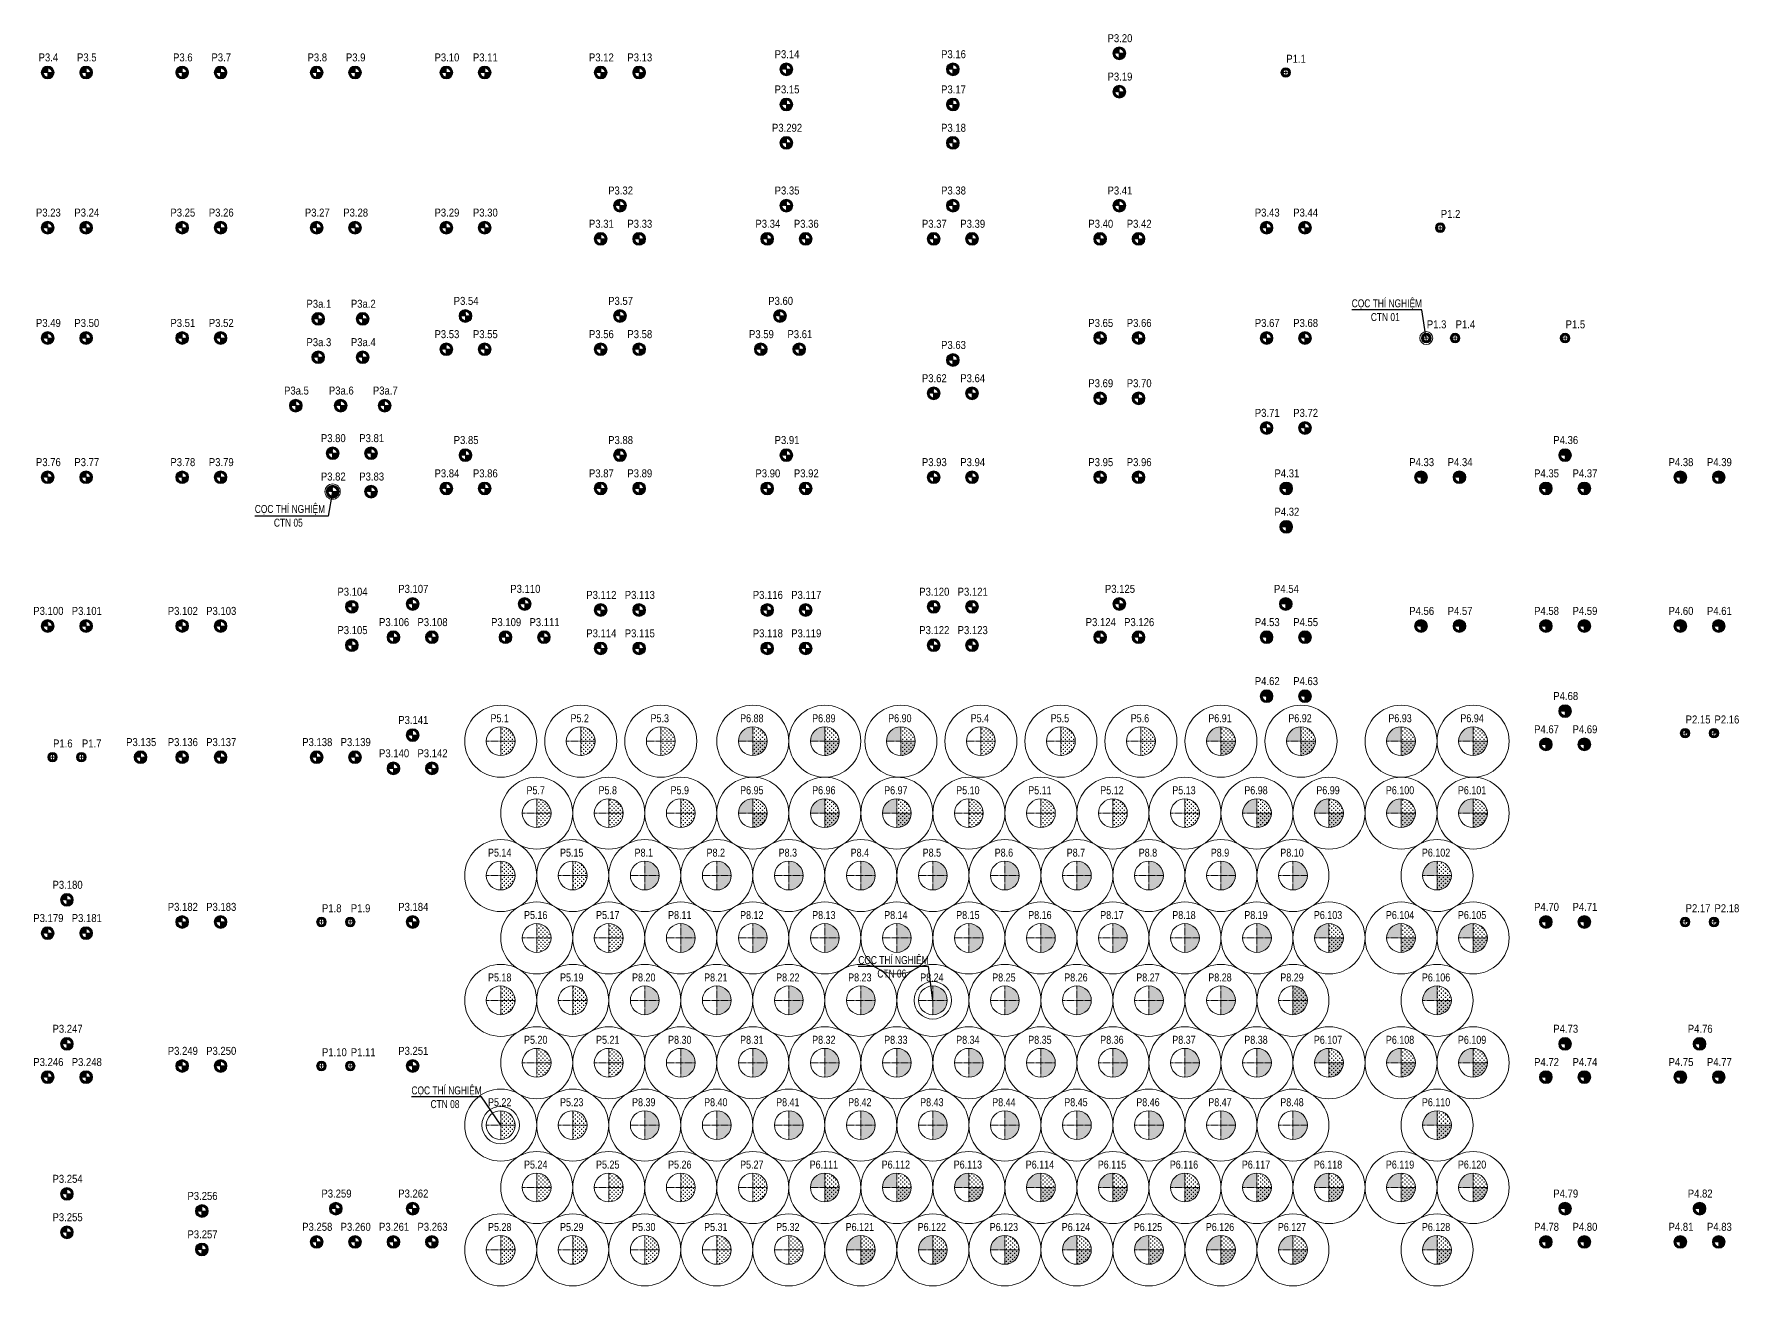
# Model space of a CAD drawing. Header units: millimetres. Extents: x -1281 to 210260, y -1281 to 85902.
# Drawn here: x 103749 to 210260, y 5450 to 83702 of the extents above; entities that cross this region are included whole.
import ezdxf
from ezdxf.enums import TextEntityAlignment as Align

# ---------------------------------------------------------------- set-up
doc = ezdxf.new("R2010")
doc.units = ezdxf.units.MM
doc.linetypes.add('CENTER2', pattern=[1.125, 0.75, -0.125, 0.125, -0.125])
doc.layers.get('0').update_dxf_attribs({"lineweight": 20})
doc.layers.get('Defpoints').update_dxf_attribs({"color": 151, "lineweight": 9})
doc.layers.add('3T-PileName', color=4, linetype='Continuous')
for name, color, linetype, lineweight in [('NDC_S_AXIS', 5, 'CENTER2', 13), ('NDC_S_DIM', 1, 'Continuous', 15), ('NDC_S_HATCH MATERIAL', 8, 'Continuous', 13), ('NDC_S_VN TEXT', 7, 'Continuous', 20)]:
    doc.layers.add(name, color=color, linetype=linetype, lineweight=lineweight)
doc.styles.add('DTC-250', font='arial.ttf', dxfattribs={"width": 0.8})
doc.styles.add('NDC_ARIAL', font='arial.ttf', dxfattribs={"width": 0.85})
doc.styles.add('NDC_DIM', font='', dxfattribs={"width": 0.75})
doc.styles.get('NDC_DIM').set_extended_font_data('Dotum')
doc.dimstyles.new('NDC_dim_200', dxfattribs={"dimscale": 200, "dimtxt": 2.2, "dimasz": 1.5, "dimexe": 1.5, "dimexo": 2.5, "dimgap": 1, "dimtad": 1, "dimdec": 0, "dimzin": 0, "dimdsep": 46, "dimtxsty": 'NDC_DIM', "dimblk": 'DIMMARK', "dimcen": 0.09, "dimdle": 1.2, "dimclrd": 1, "dimclre": 1, "dimclrt": 3, "dimadec": 0, "dimazin": 0, "dimtfac": 1, "dimtdec": 0, "dimtix": 1, "dimtofl": 0, "dimtmove": 0, "dimatfit": 3, "dimfxl": 6, "dimfxlon": 1, "dimtolj": 1, "dimtzin": 0, "dimarcsym": 0})
pattern_1 = [(0, (0, 0), (0, 55.88), [40.64, -15.24]), (90, (0, 0), (-55.88, 3e-15), [40.64, -15.24])]

# ---------------------------------------------------------------- blocks, each defined once
blk = doc.blocks.new('D2000')
at = {"layer": 'NDC_S_HATCH MATERIAL'}
h = blk.add_hatch(dxfattribs=at)
h.set_pattern_fill('CROSS', color=256, scale=20)
edge = h.paths.add_edge_path()
edge.add_line((0, 900), (0, 0))
edge.add_line((0, 0), (900, 0))
edge.add_arc((4, 4), 896, 359.72757, 450.27243)
edge = h.paths.add_edge_path()
edge.add_line((900, 0), (0, 0))
edge.add_line((0, 0), (0, -900))
edge.add_arc((0, 0), 900, 270, 360)
at = {"ltscale": 100}
blk.add_circle((0, 0), 900, dxfattribs=at)
at = {"layer": 'Defpoints', "color": 251, "true_color": 0x4c4c4d}
blk.add_circle((0, 0), 2250, dxfattribs=at)
at = {"layer": 'NDC_S_AXIS', "ltscale": 250}
for p, q in [((-900, 0), (900, 0)), ((0, 900), (0, -900))]:
    blk.add_line(p, q, dxfattribs=at)
blk = doc.blocks.new('DIMMARK')
at = {"layer": 'NDC_S_DIM', "color": 1}
blk.add_line((-1.5, 0), (1, 0), dxfattribs=at)
at = {"layer": 'NDC_S_DIM', "color": 2, "const_width": 0.1}
blk.add_lwpolyline([(-0.42, -0.42), (0.42, 0.42)], dxfattribs=at)
blk = doc.blocks.new('PHC600')
h = blk.add_hatch(color=251)
h.dxf.hatch_style = 1
h.paths.add_polyline_path([(0, 300, 0.4142136), (-300, 0), (-180, 0, -0.4142136), (0, 180)])
h.paths.add_polyline_path([(0, 300), (0, 180, -0.4142136), (180, 0), (300, 0, 0.4142136)])
h.paths.add_polyline_path([(300, 0), (180, 0, -0.4142136), (0, -180), (0, -300, 0.4142136)])
h.paths.add_polyline_path([(-180, 0), (-300, 0, 0.4142136), (0, -300), (0, -180, -0.4142136)])
h = blk.add_hatch()
h.set_pattern_fill('ANGLE', color=251, scale=5)
h.set_pattern_definition([(0, (0, 0), (0, 34.925), [25.4, -9.525]), (90, (0, 0), (-34.925, 2e-15), [25.4, -9.525])])
h.paths.add_polyline_path([(0, 180), (0, 0), (180, 0, 0.4142136)])
at = {"ltscale": 100}
for radius in [300, 180]:
    blk.add_circle((0, 0), radius, dxfattribs=at)
at = {"layer": 'NDC_S_AXIS', "ltscale": 200}
for p, q in [((-300, 0), (300, 0)), ((0, 300), (0, -300))]:
    blk.add_line(p, q, dxfattribs=at)
at = {"layer": '3T-PileName', "style": 'NDC_ARIAL', "width": 0.85}
blk.add_attdef('PILE.TAG', (34, 608), '', height=500, dxfattribs=at)
blk = doc.blocks.new('PHC600_P1')
h = blk.add_hatch(color=251)
h.dxf.hatch_style = 1
h.paths.add_polyline_path([(0, 300, 0.4142136), (-300, 0), (-180, 0, -0.4142136), (0, 180)])
h.paths.add_polyline_path([(0, 300), (0, 180, -0.4142136), (180, 0), (300, 0, 0.4142136)])
h.paths.add_polyline_path([(300, 0), (180, 0, -0.4142136), (0, -180), (0, -300, 0.4142136)])
h.paths.add_polyline_path([(-180, 0), (-300, 0, 0.4142136), (0, -300), (0, -180, -0.4142136)])
at = {"ltscale": 100}
for radius in [300, 180]:
    blk.add_circle((0, 0), radius, dxfattribs=at)
at = {"layer": 'NDC_S_AXIS', "ltscale": 200}
for p, q in [((-300, 0), (300, 0)), ((0, 300), (0, -300))]:
    blk.add_line(p, q, dxfattribs=at)
at = {"layer": '3T-PileName', "color": 5, "style": 'NDC_ARIAL', "width": 0.85}
blk.add_attdef('PILE.TAG', (34, 608), '', height=500, dxfattribs=at)
blk = doc.blocks.new('PHC800_P3')
h = blk.add_hatch(color=251)
h.dxf.hatch_style = 1
edge = h.paths.add_edge_path()
edge.add_line((0, 400), (0, 280))
edge.add_arc((0, 0), 280, 0, 90, ccw=False)
edge.add_line((280, 0), (400, 0))
edge.add_arc((0, 0), 400, 360, 450)
edge = h.paths.add_edge_path()
edge.add_line((0, 280), (0, 400))
edge.add_arc((0, 0), 400, 90, 180)
edge.add_line((-400, 0), (-280, 0))
edge.add_arc((0, 0), 280, 90, 180, ccw=False)
edge = h.paths.add_edge_path()
edge.add_line((-280, 0), (-400, 0))
edge.add_arc((0, 0), 400, 180, 270)
edge.add_line((0, -400), (0, -280))
edge.add_arc((0, 0), 280, 180, 270, ccw=False)
edge = h.paths.add_edge_path()
edge.add_line((400, 0), (280, 0))
edge.add_arc((0, 0), 280, -90, 0, ccw=False)
edge.add_line((0, -280), (0, -400))
edge.add_arc((0, 0), 400, 270, 360)
at = {"layer": 'NDC_S_HATCH MATERIAL'}
h = blk.add_hatch(dxfattribs=at)
h.set_pattern_fill('ANGLE', color=251, scale=8)
h.set_pattern_definition(pattern_1)
edge = h.paths.add_edge_path()
edge.add_arc((0, 0), 280, 90, 180)
edge.add_line((-280, 0), (0, 0))
edge.add_line((0, 0), (0, 280))
h = blk.add_hatch(dxfattribs=at)
h.set_pattern_fill('ANGLE', color=251, scale=8)
h.set_pattern_definition(pattern_1)
edge = h.paths.add_edge_path()
edge.add_arc((0, 0), 280, 270, 360)
edge.add_line((280, 0), (0, 0))
edge.add_line((0, 0), (0, -280))
at = {"ltscale": 100}
for radius in [400, 280]:
    blk.add_circle((0, 0), radius, dxfattribs=at)
at = {"layer": 'NDC_S_AXIS', "ltscale": 250}
for p, q in [((-400, 0), (400, 0)), ((0, 400), (0, -400))]:
    blk.add_line(p, q, dxfattribs=at)
at = {"layer": '3T-PileName', "style": 'NDC_ARIAL', "width": 0.85}
blk.add_attdef('PILE.TAG', text='', height=500, dxfattribs=at).set_placement((41, 694), align=Align.CENTER)
blk = doc.blocks.new('PHC800_P4')
h = blk.add_hatch(color=251)
h.dxf.hatch_style = 1
edge = h.paths.add_edge_path()
edge.add_line((0, 400), (0, 280))
edge.add_arc((0, 0), 280, 0, 90, ccw=False)
edge.add_line((280, 0), (400, 0))
edge.add_arc((0, 0), 400, 360, 450)
edge = h.paths.add_edge_path()
edge.add_line((0, 280), (0, 400))
edge.add_arc((0, 0), 400, 90, 180)
edge.add_line((-400, 0), (-280, 0))
edge.add_arc((0, 0), 280, 90, 180, ccw=False)
edge = h.paths.add_edge_path()
edge.add_line((-280, 0), (-400, 0))
edge.add_arc((0, 0), 400, 180, 270)
edge.add_line((0, -400), (0, -280))
edge.add_arc((0, 0), 280, 180, 270, ccw=False)
edge = h.paths.add_edge_path()
edge.add_line((400, 0), (280, 0))
edge.add_arc((0, 0), 280, -90, 0, ccw=False)
edge.add_line((0, -280), (0, -400))
edge.add_arc((0, 0), 400, 270, 360)
at = {"layer": 'NDC_S_HATCH MATERIAL'}
h = blk.add_hatch(dxfattribs=at)
h.set_pattern_fill('ANGLE', color=251, scale=8)
h.set_pattern_definition(pattern_1)
edge = h.paths.add_edge_path()
edge.add_arc((0, 0), 280, 90, 180)
edge.add_line((-280, 0), (0, 0))
edge.add_line((0, 0), (0, 280))
h = blk.add_hatch(dxfattribs=at)
h.set_pattern_fill('ANGLE', color=251, scale=8)
h.set_pattern_definition([(0, (0, 0), (0, 55.88), [40.64, -15.24]), (90, (0, 0), (-55.88, 3e-15), [40.64, -15.24])])
h.paths.add_polyline_path([(0, 280), (0, 0), (280, 0, 0.4142136)])
h = blk.add_hatch(dxfattribs=at)
h.set_pattern_fill('ANGLE', color=251, scale=8)
h.set_pattern_definition(pattern_1)
edge = h.paths.add_edge_path()
edge.add_arc((0, 0), 280, 270, 360)
edge.add_line((280, 0), (0, 0))
edge.add_line((0, 0), (0, -280))
at = {"ltscale": 100}
for radius in [400, 280]:
    blk.add_circle((0, 0), radius, dxfattribs=at)
at = {"layer": 'NDC_S_AXIS', "ltscale": 250}
for p, q in [((-400, 0), (400, 0)), ((0, 400), (0, -400))]:
    blk.add_line(p, q, dxfattribs=at)
at = {"layer": '3T-PileName', "style": 'NDC_ARIAL', "width": 0.85}
blk.add_attdef('PILE.TAG', text='', height=500, dxfattribs=at).set_placement((41, 694), align=Align.CENTER)
blk = doc.blocks.new('P5')
at = {"layer": 'NDC_S_HATCH MATERIAL'}
h = blk.add_hatch(dxfattribs=at)
h.set_pattern_fill('CROSS', color=256, scale=20)
edge = h.paths.add_edge_path()
edge.add_line((0, 900), (0, 0))
edge.add_line((0, 0), (900, 0))
edge.add_arc((4, 4), 896, 359.72757, 450.27243)
edge = h.paths.add_edge_path()
edge.add_line((900, 0), (0, 0))
edge.add_line((0, 0), (0, -900))
edge.add_arc((0, 0), 900, 270, 360)
at = {"ltscale": 100}
blk.add_circle((0, 0), 900, dxfattribs=at)
at = {"layer": 'Defpoints', "color": 251, "true_color": 0x4c4c4d}
blk.add_circle((0, 0), 2250, dxfattribs=at)
at = {"layer": 'NDC_S_AXIS', "ltscale": 250}
for p, q in [((-900, 0), (900, 0)), ((0, 900), (0, -900))]:
    blk.add_line(p, q, dxfattribs=at)
at = {"layer": '3T-PileName', "style": 'DTC-250', "width": 0.8}
blk.add_attdef('PILE.TAG', text='', height=500, dxfattribs=at).set_placement((-61, 1184), align=Align.CENTER)
blk = doc.blocks.new('P6')
h = blk.add_hatch(color=251)
h.dxf.hatch_style = 1
h.paths.add_polyline_path([(0, 900, 0.4142136), (-900, 0), (0, 0)])
h.paths.add_polyline_path([(900, 0), (0, 0), (0, -900, 0.4142136)])
at = {"layer": 'NDC_S_HATCH MATERIAL'}
h = blk.add_hatch(dxfattribs=at)
h.set_pattern_fill('CROSS', color=256, scale=20)
edge = h.paths.add_edge_path()
edge.add_line((0, 900), (0, 0))
edge.add_line((0, 0), (900, 0))
edge.add_arc((4, 4), 896, 359.72757, 450.27243)
edge = h.paths.add_edge_path()
edge.add_line((900, 0), (0, 0))
edge.add_line((0, 0), (0, -900))
edge.add_arc((0, 0), 900, 270, 360)
at = {"ltscale": 100}
blk.add_circle((0, 0), 900, dxfattribs=at)
at = {"layer": 'Defpoints', "color": 251, "true_color": 0x4c4c4d}
blk.add_circle((0, 0), 2250, dxfattribs=at)
at = {"layer": 'NDC_S_AXIS', "ltscale": 250}
for p, q in [((-900, 0), (900, 0)), ((0, 900), (0, -900))]:
    blk.add_line(p, q, dxfattribs=at)
at = {"layer": '3T-PileName', "style": 'DTC-250', "width": 0.8}
blk.add_attdef('PILE.TAG', text='', height=500, dxfattribs=at).set_placement((-61, 1184), align=Align.CENTER)
blk = doc.blocks.new('P8')
at = {"layer": 'NDC_S_HATCH MATERIAL'}
h = blk.add_hatch(color=251, dxfattribs=at)
h.dxf.hatch_style = 1
edge = h.paths.add_edge_path()
edge.add_line((0, 900), (0, 0))
edge.add_line((0, 0), (900, 0))
edge.add_arc((4, 4), 896, 359.72757, 450.27243)
edge = h.paths.add_edge_path()
edge.add_line((900, 0), (0, 0))
edge.add_line((0, 0), (0, -900))
edge.add_arc((0, 0), 900, 270, 360)
at = {"ltscale": 100}
blk.add_circle((0, 0), 900, dxfattribs=at)
at = {"layer": 'Defpoints', "color": 251, "true_color": 0x4c4c4d}
blk.add_circle((0, 0), 2250, dxfattribs=at)
at = {"layer": 'NDC_S_AXIS', "ltscale": 250}
for p, q in [((-900, 0), (900, 0)), ((0, 900), (0, -900))]:
    blk.add_line(p, q, dxfattribs=at)
at = {"layer": '3T-PileName', "style": 'DTC-250', "width": 0.8}
blk.add_attdef('PILE.TAG', text='', height=500, dxfattribs=at).set_placement((-61, 1184), align=Align.CENTER)

msp = doc.modelspace()

# ---------------------------------------------------------------- hatches: boundary and pattern name
at = {"layer": 'NDC_S_DIM'}
h = msp.add_hatch(color=251, dxfattribs=at)
h.dxf.hatch_style = 1
h.paths.add_polyline_path([(182400, 24200), (182400, 23300), (183300, 23300, 0.4142136)])
h.paths.add_polyline_path([(183300, 23300), (182400, 23300), (182400, 22400, 0.4142136)])

# ---------------------------------------------------------------- linework, layer by layer
at = {"layer": 'NDC_S_VN TEXT'}
for centre, radius in [((190728, 64700), 405), ((122400, 55100), 479), ((159900, 23300), 1173), ((132900, 15500), 1173)]:
    msp.add_circle(centre, radius, dxfattribs=at)

# ---------------------------------------------------------------- block references
for name, p, values in [('PHC800_P3', (171550, 82500), {'PILE.TAG': 'P3.20'}), ('PHC800_P3', (104600, 81300), {'PILE.TAG': 'P3.4'}), ('PHC800_P3', (107000, 81300), {'PILE.TAG': 'P3.5'}), ('PHC800_P3', (113000, 81300), {'PILE.TAG': 'P3.6'}), ('PHC800_P3', (115400, 81300), {'PILE.TAG': 'P3.7'}), ('PHC800_P3', (121400, 81300), {'PILE.TAG': 'P3.8'}), ('PHC800_P3', (123800, 81300), {'PILE.TAG': 'P3.9'}), ('PHC800_P3', (129500, 81300), {'PILE.TAG': 'P3.10'}), ('PHC800_P3', (131900, 81300), {'PILE.TAG': 'P3.11'}), ('PHC800_P3', (139150, 81300), {'PILE.TAG': 'P3.12'}), ('PHC800_P3', (141550, 81300), {'PILE.TAG': 'P3.13'}), ('PHC800_P3', (150750, 81500), {'PILE.TAG': 'P3.14'}), ('PHC800_P3', (161150, 81500), {'PILE.TAG': 'P3.16'}), ('PHC800_P3', (171550, 80100), {'PILE.TAG': 'P3.19'}), ('PHC800_P3', (150750, 79300), {'PILE.TAG': 'P3.15'}), ('PHC800_P3', (161150, 79300), {'PILE.TAG': 'P3.17'}), ('PHC800_P3', (150750, 76900), {'PILE.TAG': 'P3.292'}), ('PHC800_P3', (161150, 76900), {'PILE.TAG': 'P3.18'}), ('PHC800_P3', (140350, 72980), {'PILE.TAG': 'P3.32'}), ('PHC800_P3', (150750, 72980), {'PILE.TAG': 'P3.35'}), ('PHC800_P3', (161150, 72980), {'PILE.TAG': 'P3.38'}), ('PHC800_P3', (171550, 72980), {'PILE.TAG': 'P3.41'}), ('PHC800_P3', (104600, 71600), {'PILE.TAG': 'P3.23'}), ('PHC800_P3', (107000, 71600), {'PILE.TAG': 'P3.24'}), ('PHC800_P3', (113000, 71600), {'PILE.TAG': 'P3.25'}), ('PHC800_P3', (115400, 71600), {'PILE.TAG': 'P3.26'}), ('PHC800_P3', (121400, 71600), {'PILE.TAG': 'P3.27'}), ('PHC800_P3', (123800, 71600), {'PILE.TAG': 'P3.28'}), ('PHC800_P3', (129500, 71600), {'PILE.TAG': 'P3.29'}), ('PHC800_P3', (131900, 71600), {'PILE.TAG': 'P3.30'}), ('PHC800_P3', (180750, 71600), {'PILE.TAG': 'P3.43'}), ('PHC800_P3', (183150, 71600), {'PILE.TAG': 'P3.44'}), ('PHC800_P3', (139150, 70900), {'PILE.TAG': 'P3.31'}), ('PHC800_P3', (141550, 70900), {'PILE.TAG': 'P3.33'}), ('PHC800_P3', (149550, 70900), {'PILE.TAG': 'P3.34'}), ('PHC800_P3', (151950, 70900), {'PILE.TAG': 'P3.36'}), ('PHC800_P3', (159950, 70900), {'PILE.TAG': 'P3.37'}), ('PHC800_P3', (162350, 70900), {'PILE.TAG': 'P3.39'}), ('PHC800_P3', (170350, 70900), {'PILE.TAG': 'P3.40'}), ('PHC800_P3', (172750, 70900), {'PILE.TAG': 'P3.42'}), ('PHC800_P3', (130700, 66080), {'PILE.TAG': 'P3.54'}), ('PHC800_P3', (140350, 66080), {'PILE.TAG': 'P3.57'}), ('PHC800_P3', (150350, 66080), {'PILE.TAG': 'P3.60'}), ('PHC800_P3', (121500, 65900), {'PILE.TAG': 'P3a.1'}), ('PHC800_P3', (124275, 65900), {'PILE.TAG': 'P3a.2'}), ('PHC800_P3', (104600, 64700), {'PILE.TAG': 'P3.49'}), ('PHC800_P3', (107000, 64700), {'PILE.TAG': 'P3.50'}), ('PHC800_P3', (113000, 64700), {'PILE.TAG': 'P3.51'}), ('PHC800_P3', (115400, 64700), {'PILE.TAG': 'P3.52'}), ('PHC800_P3', (129500, 64000), {'PILE.TAG': 'P3.53'}), ('PHC800_P3', (131900, 64000), {'PILE.TAG': 'P3.55'}), ('PHC800_P3', (139150, 64000), {'PILE.TAG': 'P3.56'}), ('PHC800_P3', (141550, 64000), {'PILE.TAG': 'P3.58'}), ('PHC800_P3', (149150, 64000), {'PILE.TAG': 'P3.59'}), ('PHC800_P3', (151550, 64000), {'PILE.TAG': 'P3.61'}), ('PHC800_P3', (170350, 64700), {'PILE.TAG': 'P3.65'}), ('PHC800_P3', (172750, 64700), {'PILE.TAG': 'P3.66'}), ('PHC800_P3', (180750, 64700), {'PILE.TAG': 'P3.67'}), ('PHC800_P3', (183150, 64700), {'PILE.TAG': 'P3.68'}), ('PHC800_P3', (121500, 63500), {'PILE.TAG': 'P3a.3'}), ('PHC800_P3', (124275, 63500), {'PILE.TAG': 'P3a.4'}), ('PHC800_P3', (161150, 63325), {'PILE.TAG': 'P3.63'}), ('PHC800_P3', (159950, 61246), {'PILE.TAG': 'P3.62'}), ('PHC800_P3', (162350, 61246), {'PILE.TAG': 'P3.64'}), ('PHC800_P3', (170350, 60933), {'PILE.TAG': 'P3.69'}), ('PHC800_P3', (172750, 60933), {'PILE.TAG': 'P3.70'}), ('PHC800_P3', (120100, 60475), {'PILE.TAG': 'P3a.5'}), ('PHC800_P3', (122900, 60475), {'PILE.TAG': 'P3a.6'}), ('PHC800_P3', (125650, 60475), {'PILE.TAG': 'P3a.7'}), ('PHC800_P3', (180750, 59081), {'PILE.TAG': 'P3.71'}), ('PHC800_P3', (183150, 59081), {'PILE.TAG': 'P3.72'}), ('PHC800_P3', (122400, 57500), {'PILE.TAG': 'P3.80'}), ('PHC800_P3', (124800, 57500), {'PILE.TAG': 'P3.81'}), ('PHC800_P3', (130700, 57380), {'PILE.TAG': 'P3.85'}), ('PHC800_P3', (140350, 57380), {'PILE.TAG': 'P3.88'}), ('PHC800_P3', (150750, 57380), {'PILE.TAG': 'P3.91'}), ('PHC800_P4', (199400, 57380), {'PILE.TAG': 'P4.36'}), ('PHC800_P3', (104600, 56000), {'PILE.TAG': 'P3.76'}), ('PHC800_P3', (107000, 56000), {'PILE.TAG': 'P3.77'}), ('PHC800_P3', (113000, 56000), {'PILE.TAG': 'P3.78'}), ('PHC800_P3', (115400, 56000), {'PILE.TAG': 'P3.79'}), ('PHC800_P3', (129500, 55300), {'PILE.TAG': 'P3.84'}), ('PHC800_P3', (131900, 55300), {'PILE.TAG': 'P3.86'}), ('PHC800_P3', (139150, 55300), {'PILE.TAG': 'P3.87'}), ('PHC800_P3', (141550, 55300), {'PILE.TAG': 'P3.89'}), ('PHC800_P3', (149550, 55300), {'PILE.TAG': 'P3.90'}), ('PHC800_P3', (151950, 55300), {'PILE.TAG': 'P3.92'}), ('PHC800_P3', (159950, 56000), {'PILE.TAG': 'P3.93'}), ('PHC800_P3', (162350, 56000), {'PILE.TAG': 'P3.94'}), ('PHC800_P3', (170350, 56000), {'PILE.TAG': 'P3.95'}), ('PHC800_P3', (172750, 56000), {'PILE.TAG': 'P3.96'}), ('PHC800_P4', (181978, 55300), {'PILE.TAG': 'P4.31'}), ('PHC800_P4', (190400, 56000), {'PILE.TAG': 'P4.33'}), ('PHC800_P4', (192800, 56000), {'PILE.TAG': 'P4.34'}), ('PHC800_P4', (198200, 55300), {'PILE.TAG': 'P4.35'}), ('PHC800_P4', (200600, 55300), {'PILE.TAG': 'P4.37'}), ('PHC800_P4', (206600, 56000), {'PILE.TAG': 'P4.38'}), ('PHC800_P4', (209000, 56000), {'PILE.TAG': 'P4.39'}), ('PHC800_P3', (122400, 55100), {'PILE.TAG': 'P3.82'}), ('PHC800_P3', (124800, 55100), {'PILE.TAG': 'P3.83'}), ('PHC800_P4', (181978, 52900), {'PILE.TAG': 'P4.32'}), ('PHC800_P3', (123600, 47900), {'PILE.TAG': 'P3.104'}), ('PHC800_P3', (127400, 48080), {'PILE.TAG': 'P3.107'}), ('PHC800_P3', (134400, 48080), {'PILE.TAG': 'P3.110'}), ('PHC800_P3', (159950, 47900), {'PILE.TAG': 'P3.120'}), ('PHC800_P3', (162350, 47900), {'PILE.TAG': 'P3.121'}), ('PHC800_P3', (171550, 48080), {'PILE.TAG': 'P3.125'}), ('PHC800_P4', (181950, 48080), {'PILE.TAG': 'P4.54'}), ('PHC800_P3', (139150, 47700), {'PILE.TAG': 'P3.112'}), ('PHC800_P3', (141550, 47700), {'PILE.TAG': 'P3.113'}), ('PHC800_P3', (149550, 47700), {'PILE.TAG': 'P3.116'}), ('PHC800_P3', (151950, 47700), {'PILE.TAG': 'P3.117'}), ('PHC800_P3', (104600, 46700), {'PILE.TAG': 'P3.100'}), ('PHC800_P3', (107000, 46700), {'PILE.TAG': 'P3.101'}), ('PHC800_P3', (113000, 46700), {'PILE.TAG': 'P3.102'}), ('PHC800_P3', (115400, 46700), {'PILE.TAG': 'P3.103'}), ('PHC800_P3', (126200, 46000), {'PILE.TAG': 'P3.106'}), ('PHC800_P3', (128600, 46000), {'PILE.TAG': 'P3.108'}), ('PHC800_P3', (133200, 46000), {'PILE.TAG': 'P3.109'}), ('PHC800_P3', (135600, 46000), {'PILE.TAG': 'P3.111'}), ('PHC800_P3', (170350, 46000), {'PILE.TAG': 'P3.124'}), ('PHC800_P3', (172750, 46000), {'PILE.TAG': 'P3.126'}), ('PHC800_P4', (180750, 46000), {'PILE.TAG': 'P4.53'}), ('PHC800_P4', (183150, 46000), {'PILE.TAG': 'P4.55'}), ('PHC800_P4', (190400, 46700), {'PILE.TAG': 'P4.56'}), ('PHC800_P4', (192800, 46700), {'PILE.TAG': 'P4.57'}), ('PHC800_P4', (198200, 46700), {'PILE.TAG': 'P4.58'}), ('PHC800_P4', (200600, 46700), {'PILE.TAG': 'P4.59'}), ('PHC800_P4', (206600, 46700), {'PILE.TAG': 'P4.60'}), ('PHC800_P4', (209000, 46700), {'PILE.TAG': 'P4.61'}), ('PHC800_P3', (123600, 45500), {'PILE.TAG': 'P3.105'}), ('PHC800_P3', (139150, 45300), {'PILE.TAG': 'P3.114'}), ('PHC800_P3', (141550, 45300), {'PILE.TAG': 'P3.115'}), ('PHC800_P3', (149550, 45300), {'PILE.TAG': 'P3.118'}), ('PHC800_P3', (151950, 45300), {'PILE.TAG': 'P3.119'}), ('PHC800_P3', (159950, 45500), {'PILE.TAG': 'P3.122'}), ('PHC800_P3', (162350, 45500), {'PILE.TAG': 'P3.123'}), ('PHC800_P4', (180750, 42312), {'PILE.TAG': 'P4.62'}), ('PHC800_P4', (183150, 42312), {'PILE.TAG': 'P4.63'}), ('P5', (132900, 39500), {'PILE.TAG': 'P5.1'}), ('P5', (137900, 39500), {'PILE.TAG': 'P5.2'}), ('P5', (142900, 39500), {'PILE.TAG': 'P5.3'}), ('P6', (148650, 39500), {'PILE.TAG': 'P6.88'}), ('P6', (153150, 39500), {'PILE.TAG': 'P6.89'}), ('P6', (157900, 39500), {'PILE.TAG': 'P6.90'}), ('P5', (162900, 39500), {'PILE.TAG': 'P5.4'}), ('P5', (167900, 39500), {'PILE.TAG': 'P5.5'}), ('P5', (172900, 39500), {'PILE.TAG': 'P5.6'}), ('P6', (177900, 39500), {'PILE.TAG': 'P6.91'}), ('P6', (182900, 39500), {'PILE.TAG': 'P6.92'}), ('P6', (189150, 39500), {'PILE.TAG': 'P6.93'}), ('P6', (193650, 39500), {'PILE.TAG': 'P6.94'}), ('PHC800_P4', (199400, 41380), {'PILE.TAG': 'P4.68'}), ('PHC800_P3', (127400, 39880), {'PILE.TAG': 'P3.141'}), ('PHC800_P4', (198200, 39301), {'PILE.TAG': 'P4.67'}), ('PHC800_P4', (200600, 39301), {'PILE.TAG': 'P4.69'}), ('PHC600', (206900, 40000), {'PILE.TAG': 'P2.15'}), ('PHC600', (208700, 40000), {'PILE.TAG': 'P2.16'}), ('PHC800_P3', (110400, 38500), {'PILE.TAG': 'P3.135'}), ('PHC800_P3', (113000, 38500), {'PILE.TAG': 'P3.136'}), ('PHC800_P3', (115400, 38500), {'PILE.TAG': 'P3.137'}), ('PHC800_P3', (121400, 38500), {'PILE.TAG': 'P3.138'}), ('PHC800_P3', (123800, 38500), {'PILE.TAG': 'P3.139'}), ('PHC800_P3', (126200, 37800), {'PILE.TAG': 'P3.140'}), ('PHC800_P3', (128600, 37800), {'PILE.TAG': 'P3.142'}), ('P5', (135150, 35000), {'PILE.TAG': 'P5.7'}), ('P5', (139650, 35000), {'PILE.TAG': 'P5.8'}), ('P5', (144150, 35000), {'PILE.TAG': 'P5.9'}), ('P6', (148650, 35000), {'PILE.TAG': 'P6.95'}), ('P6', (153150, 35000), {'PILE.TAG': 'P6.96'}), ('P6', (157650, 35000), {'PILE.TAG': 'P6.97'}), ('P5', (162150, 35000), {'PILE.TAG': 'P5.10'}), ('P5', (166650, 35000), {'PILE.TAG': 'P5.11'}), ('P5', (171150, 35000), {'PILE.TAG': 'P5.12'}), ('P5', (175650, 35000), {'PILE.TAG': 'P5.13'}), ('P6', (180150, 35000), {'PILE.TAG': 'P6.98'}), ('P6', (184650, 35000), {'PILE.TAG': 'P6.99'}), ('P6', (189150, 35000), {'PILE.TAG': 'P6.100'}), ('P6', (193650, 35000), {'PILE.TAG': 'P6.101'}), ('P5', (132900, 31100), {'PILE.TAG': 'P5.14'}), ('P5', (137400, 31100), {'PILE.TAG': 'P5.15'}), ('P6', (191400, 31100), {'PILE.TAG': 'P6.102'}), ('PHC800_P3', (105800, 29580), {'PILE.TAG': 'P3.180'}), ('PHC800_P3', (113000, 28200), {'PILE.TAG': 'P3.182'}), ('PHC800_P3', (115400, 28200), {'PILE.TAG': 'P3.183'}), ('PHC800_P3', (127400, 28200), {'PILE.TAG': 'P3.184'}), ('P5', (135150, 27200), {'PILE.TAG': 'P5.16'}), ('P5', (139650, 27200), {'PILE.TAG': 'P5.17'}), ('P6', (184650, 27200), {'PILE.TAG': 'P6.103'}), ('P6', (189150, 27200), {'PILE.TAG': 'P6.104'}), ('P6', (193650, 27200), {'PILE.TAG': 'P6.105'}), ('PHC800_P4', (198200, 28200), {'PILE.TAG': 'P4.70'}), ('PHC800_P4', (200600, 28200), {'PILE.TAG': 'P4.71'}), ('PHC600', (206900, 28200), {'PILE.TAG': 'P2.17'}), ('PHC600', (208700, 28200), {'PILE.TAG': 'P2.18'}), ('PHC800_P3', (104600, 27500), {'PILE.TAG': 'P3.179'}), ('PHC800_P3', (107000, 27500), {'PILE.TAG': 'P3.181'}), ('P5', (132900, 23300), {'PILE.TAG': 'P5.18'}), ('P5', (137400, 23300), {'PILE.TAG': 'P5.19'}), ('P6', (191400, 23300), {'PILE.TAG': 'P6.106'}), ('PHC800_P3', (105800, 20580), {'PILE.TAG': 'P3.247'}), ('P5', (135150, 19400), {'PILE.TAG': 'P5.20'}), ('P5', (139650, 19400), {'PILE.TAG': 'P5.21'}), ('P6', (184650, 19400), {'PILE.TAG': 'P6.107'}), ('P6', (189150, 19400), {'PILE.TAG': 'P6.108'}), ('P6', (193650, 19400), {'PILE.TAG': 'P6.109'}), ('PHC800_P4', (199400, 20580), {'PILE.TAG': 'P4.73'}), ('PHC800_P4', (207800, 20580), {'PILE.TAG': 'P4.76'}), ('PHC800_P3', (113000, 19200), {'PILE.TAG': 'P3.249'}), ('PHC800_P3', (115400, 19200), {'PILE.TAG': 'P3.250'}), ('PHC800_P3', (127400, 19200), {'PILE.TAG': 'P3.251'}), ('PHC800_P3', (104600, 18500), {'PILE.TAG': 'P3.246'}), ('PHC800_P3', (107000, 18500), {'PILE.TAG': 'P3.248'}), ('PHC800_P4', (198200, 18500), {'PILE.TAG': 'P4.72'}), ('PHC800_P4', (200600, 18500), {'PILE.TAG': 'P4.74'}), ('PHC800_P4', (206600, 18500), {'PILE.TAG': 'P4.75'}), ('PHC800_P4', (209000, 18500), {'PILE.TAG': 'P4.77'}), ('P5', (132900, 15500), {'PILE.TAG': 'P5.22'}), ('P5', (137400, 15500), {'PILE.TAG': 'P5.23'}), ('P6', (191400, 15500), {'PILE.TAG': 'P6.110'}), ('P5', (135150, 11600), {'PILE.TAG': 'P5.24'}), ('P5', (139650, 11600), {'PILE.TAG': 'P5.25'}), ('P5', (144150, 11600), {'PILE.TAG': 'P5.26'}), ('P5', (148650, 11600), {'PILE.TAG': 'P5.27'}), ('P6', (153150, 11600), {'PILE.TAG': 'P6.111'}), ('P6', (157650, 11600), {'PILE.TAG': 'P6.112'}), ('P6', (162150, 11600), {'PILE.TAG': 'P6.113'}), ('P6', (166650, 11600), {'PILE.TAG': 'P6.114'}), ('P6', (171150, 11600), {'PILE.TAG': 'P6.115'}), ('P6', (175650, 11600), {'PILE.TAG': 'P6.116'}), ('P6', (180150, 11600), {'PILE.TAG': 'P6.117'}), ('P6', (184650, 11600), {'PILE.TAG': 'P6.118'}), ('P6', (189150, 11600), {'PILE.TAG': 'P6.119'}), ('P6', (193650, 11600), {'PILE.TAG': 'P6.120'}), ('PHC800_P3', (105800, 11200), {'PILE.TAG': 'P3.254'}), ('PHC800_P3', (114230, 10130), {'PILE.TAG': 'P3.256'}), ('PHC800_P3', (122600, 10280), {'PILE.TAG': 'P3.259'}), ('PHC800_P3', (127400, 10280), {'PILE.TAG': 'P3.262'}), ('PHC800_P4', (199400, 10280), {'PILE.TAG': 'P4.79'}), ('PHC800_P4', (207800, 10280), {'PILE.TAG': 'P4.82'}), ('PHC800_P3', (105800, 8800), {'PILE.TAG': 'P3.255'}), ('P5', (132900, 7700), {'PILE.TAG': 'P5.28'}), ('P5', (137400, 7700), {'PILE.TAG': 'P5.29'}), ('P5', (141900, 7700), {'PILE.TAG': 'P5.30'}), ('P5', (146400, 7700), {'PILE.TAG': 'P5.31'}), ('P5', (150900, 7700), {'PILE.TAG': 'P5.32'}), ('P6', (155400, 7700), {'PILE.TAG': 'P6.121'}), ('P6', (159900, 7700), {'PILE.TAG': 'P6.122'}), ('P6', (164400, 7700), {'PILE.TAG': 'P6.123'}), ('P6', (168900, 7700), {'PILE.TAG': 'P6.124'}), ('P6', (173400, 7700), {'PILE.TAG': 'P6.125'}), ('P6', (177900, 7700), {'PILE.TAG': 'P6.126'}), ('P6', (182400, 7700), {'PILE.TAG': 'P6.127'}), ('P6', (191400, 7700), {'PILE.TAG': 'P6.128'}), ('PHC800_P3', (114230, 7730), {'PILE.TAG': 'P3.257'}), ('PHC800_P3', (121400, 8200), {'PILE.TAG': 'P3.258'}), ('PHC800_P3', (123800, 8200), {'PILE.TAG': 'P3.260'}), ('PHC800_P3', (126200, 8200), {'PILE.TAG': 'P3.261'}), ('PHC800_P3', (128600, 8200), {'PILE.TAG': 'P3.263'}), ('PHC800_P4', (198200, 8200), {'PILE.TAG': 'P4.78'}), ('PHC800_P4', (200600, 8200), {'PILE.TAG': 'P4.80'}), ('PHC800_P4', (206600, 8200), {'PILE.TAG': 'P4.81'}), ('PHC800_P4', (209000, 8200), {'PILE.TAG': 'P4.83'})]:
    msp.add_blockref(name, p).add_auto_attribs(values)
ref = msp.add_blockref('PHC600_P1', (181950, 81300))
ref.add_attrib('PILE.TAG', 'P1.1', (181984, 81908), dxfattribs={"layer": '3T-PileName', "height": 500, "rotation": 360, "style": 'NDC_ARIAL', "width": 0.85})
ref = msp.add_blockref('PHC600_P1', (191600, 71600))
ref.add_attrib('PILE.TAG', 'P1.2', (191634, 72208), dxfattribs={"layer": '3T-PileName', "height": 500, "rotation": 360, "style": 'NDC_ARIAL', "width": 0.85})
ref = msp.add_blockref('PHC600_P1', (190728, 64700))
ref.add_attrib('PILE.TAG', 'P1.3', (190762, 65308), dxfattribs={"layer": '3T-PileName', "height": 500, "rotation": 360, "style": 'NDC_ARIAL', "width": 0.85})
ref = msp.add_blockref('PHC600_P1', (192528, 64700))
ref.add_attrib('PILE.TAG', 'P1.4', (192562, 65308), dxfattribs={"layer": '3T-PileName', "height": 500, "rotation": 360, "style": 'NDC_ARIAL', "width": 0.85})
ref = msp.add_blockref('PHC600_P1', (199400, 64700))
ref.add_attrib('PILE.TAG', 'P1.5', (199434, 65308), dxfattribs={"layer": '3T-PileName', "height": 500, "rotation": 360, "style": 'NDC_ARIAL', "width": 0.85})
ref = msp.add_blockref('PHC600_P1', (104900, 38500))
ref.add_attrib('PILE.TAG', 'P1.6', (104934, 39108), dxfattribs={"layer": '3T-PileName', "height": 500, "rotation": 360, "style": 'NDC_ARIAL', "width": 0.85})
ref = msp.add_blockref('PHC600_P1', (106700, 38500))
ref.add_attrib('PILE.TAG', 'P1.7', (106734, 39108), dxfattribs={"layer": '3T-PileName', "height": 500, "rotation": 360, "style": 'NDC_ARIAL', "width": 0.85})
at = {"color": 0}
for p, values in [((141900, 31100), {'PILE.TAG': 'P8.1'}), ((146400, 31100), {'PILE.TAG': 'P8.2'}), ((150900, 31100), {'PILE.TAG': 'P8.3'}), ((155400, 31100), {'PILE.TAG': 'P8.4'}), ((159900, 31100), {'PILE.TAG': 'P8.5'}), ((164400, 31100), {'PILE.TAG': 'P8.6'}), ((168900, 31100), {'PILE.TAG': 'P8.7'}), ((173400, 31100), {'PILE.TAG': 'P8.8'}), ((177900, 31100), {'PILE.TAG': 'P8.9'}), ((182400, 31100), {'PILE.TAG': 'P8.10'}), ((144150, 27200), {'PILE.TAG': 'P8.11'}), ((148650, 27200), {'PILE.TAG': 'P8.12'}), ((153150, 27200), {'PILE.TAG': 'P8.13'}), ((157650, 27200), {'PILE.TAG': 'P8.14'}), ((162150, 27200), {'PILE.TAG': 'P8.15'}), ((166650, 27200), {'PILE.TAG': 'P8.16'}), ((171150, 27200), {'PILE.TAG': 'P8.17'}), ((175650, 27200), {'PILE.TAG': 'P8.18'}), ((180150, 27200), {'PILE.TAG': 'P8.19'}), ((141900, 23300), {'PILE.TAG': 'P8.20'}), ((146400, 23300), {'PILE.TAG': 'P8.21'}), ((150900, 23300), {'PILE.TAG': 'P8.22'}), ((155400, 23300), {'PILE.TAG': 'P8.23'}), ((159900, 23300), {'PILE.TAG': 'P8.24'}), ((164400, 23300), {'PILE.TAG': 'P8.25'}), ((168900, 23300), {'PILE.TAG': 'P8.26'}), ((173400, 23300), {'PILE.TAG': 'P8.27'}), ((177900, 23300), {'PILE.TAG': 'P8.28'}), ((182400, 23300), {'PILE.TAG': 'P8.29'}), ((144150, 19400), {'PILE.TAG': 'P8.30'}), ((148650, 19400), {'PILE.TAG': 'P8.31'}), ((153150, 19400), {'PILE.TAG': 'P8.32'}), ((157650, 19400), {'PILE.TAG': 'P8.33'}), ((162150, 19400), {'PILE.TAG': 'P8.34'}), ((166650, 19400), {'PILE.TAG': 'P8.35'}), ((171150, 19400), {'PILE.TAG': 'P8.36'}), ((175650, 19400), {'PILE.TAG': 'P8.37'}), ((180150, 19400), {'PILE.TAG': 'P8.38'}), ((141900, 15500), {'PILE.TAG': 'P8.39'}), ((146400, 15500), {'PILE.TAG': 'P8.40'}), ((150900, 15500), {'PILE.TAG': 'P8.41'}), ((155400, 15500), {'PILE.TAG': 'P8.42'}), ((159900, 15500), {'PILE.TAG': 'P8.43'}), ((164400, 15500), {'PILE.TAG': 'P8.44'}), ((168900, 15500), {'PILE.TAG': 'P8.45'}), ((173400, 15500), {'PILE.TAG': 'P8.46'}), ((177900, 15500), {'PILE.TAG': 'P8.47'}), ((182400, 15500), {'PILE.TAG': 'P8.48'})]:
    msp.add_blockref('P8', p, dxfattribs=at).add_auto_attribs(values)
ref = msp.add_blockref('PHC600_P1', (121700, 28200))
ref.add_attrib('PILE.TAG', 'P1.8', (121734, 28808), dxfattribs={"layer": '3T-PileName', "height": 500, "rotation": 360, "style": 'NDC_ARIAL', "width": 0.85})
ref = msp.add_blockref('PHC600_P1', (123500, 28200))
ref.add_attrib('PILE.TAG', 'P1.9', (123534, 28808), dxfattribs={"layer": '3T-PileName', "height": 500, "rotation": 360, "style": 'NDC_ARIAL', "width": 0.85})
for p in [(182400, 23300), (132900, 15500)]:
    msp.add_blockref('D2000', p)
ref = msp.add_blockref('PHC600_P1', (121700, 19200))
ref.add_attrib('PILE.TAG', 'P1.10', (121734, 19808), dxfattribs={"layer": '3T-PileName', "height": 500, "rotation": 360, "style": 'NDC_ARIAL', "width": 0.85})
ref = msp.add_blockref('PHC600_P1', (123500, 19200))
ref.add_attrib('PILE.TAG', 'P1.11', (123534, 19808), dxfattribs={"layer": '3T-PileName', "height": 500, "rotation": 360, "style": 'NDC_ARIAL', "width": 0.85})

# ---------------------------------------------------------------- texts
at = {"layer": 'NDC_S_VN TEXT', "style": 'NDC_ARIAL', "width": 0.75}
for s, p in [('CỌC THÍ NGHIỆM', (186070, 66871)), ('CTN 01', (187264, 66014)), ('CỌC THÍ NGHIỆM', (117538, 54016)), ('CTN 05', (118731, 53160)), ('CỌC THÍ NGHIỆM', (155242, 25818)), ('CTN 06', (156433, 24975)), ('CỌC THÍ NGHIỆM', (127325, 17671)), ('CTN 08', (128519, 16815))]:
    msp.add_text(s, height=500, rotation=360, dxfattribs=at).set_placement(p, align=Align.MIDDLE_LEFT)

# ---------------------------------------------------------------- leaders
at = {"layer": 'NDC_S_VN TEXT'}
for points in [[(190728, 64700), (190450, 66464), (186067, 66464)], [(122400, 55100), (122121, 53573), (117534, 53573)], [(159900, 23300), (159621, 25411), (155239, 25411)], [(132900, 15500), (131705, 17264), (127322, 17264)]]:
    msp.add_leader(points, dimstyle='NDC_dim_200', override={"dimgap": 1, "dimtad": 0}, dxfattribs=at)

doc.saveas('drawing.dxf')
